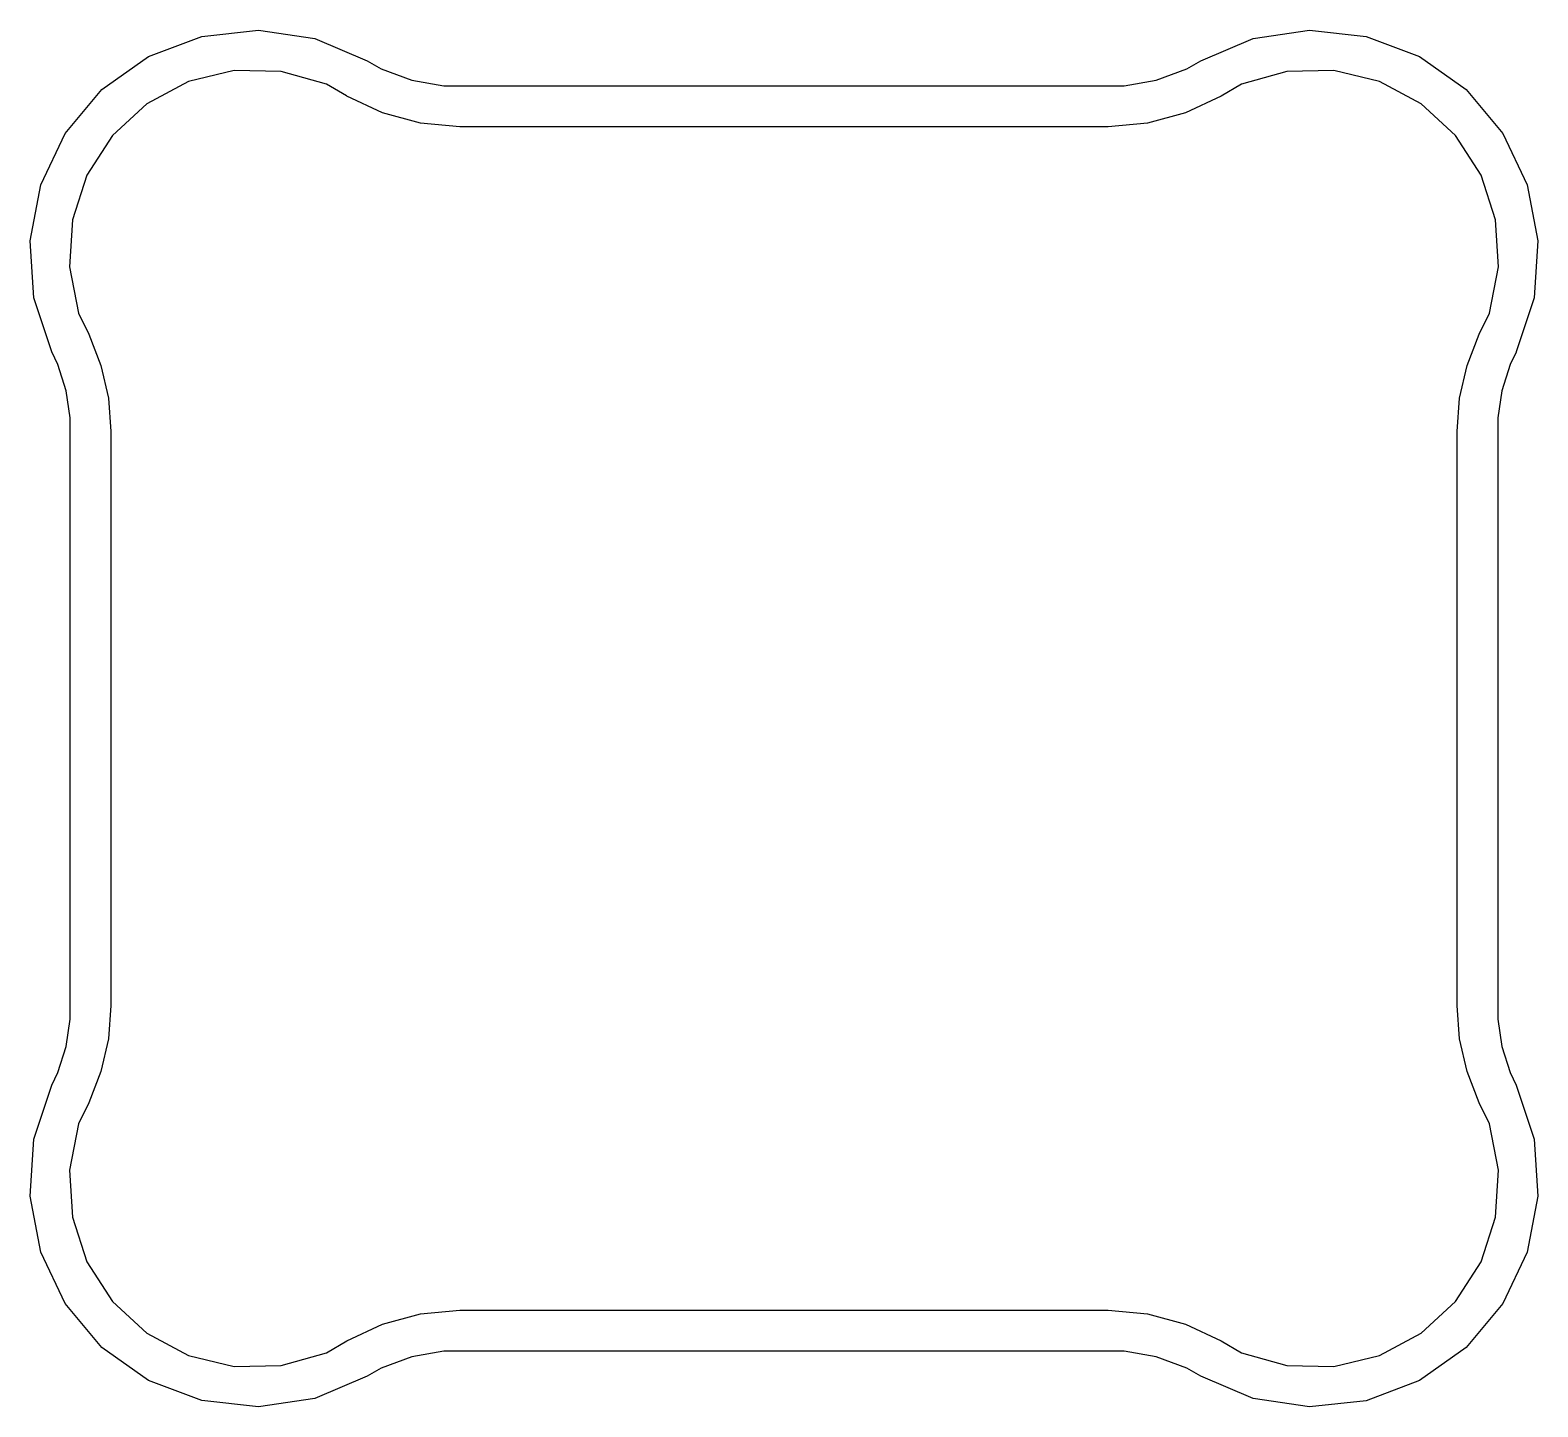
# Model space of a CAD drawing. Extents: x 9 to 292, y -476 to -359.
# Drawn here: x 76.202 to 79.898, y -396.048 to -392.675 of the extents above; entities that cross this region are included whole.
import ezdxf

# ---------------------------------------------------------------- set-up
doc = ezdxf.new("R2010")
doc.units = 0
doc.layers.add('BLACK', color=7, linetype='CONTINUOUS')

msp = doc.modelspace()

# ---------------------------------------------------------------- linework, layer by layer
at = {"layer": 'BLACK', "linetype": 'CONTINUOUS'}
for p, q in [((76.622759, -392.689872), (76.761724, -392.674766)), ((76.761724, -392.674766), (76.900008, -392.695177)), ((79.200285, -392.695233), (79.338559, -392.674818)), ((79.338559, -392.674818), (79.477514, -392.689919)), ((76.49209, -392.739519), (76.622759, -392.689872)), ((76.900008, -392.695177), (77.028682, -392.749787)), ((79.071635, -392.749839), (79.200285, -392.695233)), ((79.477514, -392.689919), (79.608175, -392.739559)), ((76.378156, -392.820501), (76.49209, -392.739519)), ((77.028682, -392.749787), (77.02865, -392.749842)), ((77.02865, -392.749842), (77.028652, -392.749843)), ((77.028652, -392.749843), (77.028656, -392.749838)), ((77.028656, -392.749838), (77.063003, -392.769869)), ((79.037274, -392.769871), (79.071622, -392.749842)), ((79.071622, -392.749842), (79.071623, -392.749842)), ((79.071623, -392.749842), (79.071635, -392.749839)), ((79.608175, -392.739559), (79.722103, -392.820534)), ((76.70218, -392.773745), (76.590088, -392.800664)), ((76.817437, -392.77595), (76.70218, -392.773745)), ((76.928417, -392.807138), (76.817437, -392.77595)), ((77.063003, -392.769869), (77.137634, -392.797329)), ((77.137634, -392.797329), (77.215925, -392.811276)), ((78.884351, -392.811271), (78.962642, -392.797327)), ((78.962642, -392.797327), (79.037274, -392.769871)), ((79.282854, -392.776005), (79.171886, -392.807194)), ((79.398101, -392.773796), (79.282854, -392.776005)), ((79.510183, -392.800709), (79.398101, -392.773796)), ((76.288314, -392.927589), (76.378156, -392.820501)), ((76.590088, -392.800664), (76.488402, -392.854969)), ((76.978063, -392.836029), (76.928417, -392.807138)), ((76.9782, -392.836183), (76.978063, -392.836029)), ((77.215925, -392.811276), (77.255686, -392.811312)), ((77.255686, -392.811312), (78.844589, -392.811312)), ((78.844589, -392.811312), (78.84459, -392.811312)), ((78.84459, -392.811304), (78.884351, -392.811271)), ((78.84459, -392.811312), (78.84459, -392.811304)), ((79.171886, -392.807194), (79.122074, -392.836185)), ((79.611861, -392.855007), (79.510183, -392.800709)), ((79.722103, -392.820534), (79.81194, -392.927613)), ((76.488402, -392.854969), (76.403689, -392.933153)), ((76.978203, -392.836177), (76.9782, -392.836183)), ((76.978202, -392.836184), (76.978205, -392.836178)), ((76.978231, -392.83619), (76.978202, -392.836184)), ((76.978205, -392.836178), (76.978203, -392.836177)), ((77.065776, -392.87748), (76.978231, -392.83619)), ((79.12206, -392.836187), (79.034496, -392.877482)), ((79.122074, -392.836185), (79.12206, -392.836187)), ((79.696568, -392.933183), (79.611861, -392.855007)), ((77.159235, -392.902787), (77.065776, -392.87748)), ((77.255684, -392.911312), (77.159235, -392.902787)), ((78.941036, -392.902784), (78.844662, -392.911297)), ((79.034496, -392.877482), (78.941036, -392.902784)), ((76.228367, -393.053865), (76.288314, -392.927589)), ((76.403689, -392.933153), (76.341419, -393.030166)), ((77.255685, -392.911312), (77.255684, -392.911311)), ((77.255684, -392.911311), (77.255684, -392.911312)), ((78.844588, -392.911312), (77.255685, -392.911312)), ((78.844589, -392.911312), (78.844588, -392.911312)), ((78.844662, -392.911297), (78.844589, -392.911312)), ((79.758832, -393.030187), (79.696568, -392.933183)), ((79.81194, -392.927613), (79.871883, -393.053881)), ((76.202188, -393.191174), (76.228367, -393.053865)), ((76.341419, -393.030166), (76.305615, -393.139743)), ((79.794633, -393.139754), (79.758832, -393.030187)), ((79.871883, -393.053881), (79.898061, -393.19118)), ((76.305615, -393.139743), (76.298588, -393.254807)), ((79.801659, -393.254808), (79.794633, -393.139754)), ((76.211465, -393.330649), (76.202188, -393.191174)), ((79.898061, -393.19118), (79.888782, -393.330645)), ((76.298588, -393.254807), (76.320793, -393.367927)), ((79.779454, -393.367917), (79.801659, -393.254808)), ((76.255602, -393.46328), (76.211465, -393.330649)), ((79.888782, -393.330645), (79.844698, -393.463111)), ((76.320793, -393.367927), (76.345703, -393.419901)), ((79.754545, -393.41989), (79.779454, -393.367917)), ((76.345703, -393.419901), (76.345704, -393.419902)), ((76.345704, -393.419902), (76.37572, -393.496402)), ((79.724547, -393.496407), (79.754543, -393.419905)), ((79.754543, -393.419905), (79.754564, -393.419915)), ((79.75457, -393.419902), (79.754545, -393.41989)), ((79.754564, -393.419915), (79.754568, -393.419909)), ((79.754568, -393.419909), (79.75457, -393.419902)), ((76.255603, -393.463284), (76.255601, -393.463281)), ((76.255601, -393.463281), (76.255602, -393.463281)), ((76.255602, -393.463281), (76.255602, -393.46328)), ((76.270226, -393.493656), (76.255603, -393.463284)), ((79.844621, -393.463332), (79.830039, -393.493638)), ((79.844672, -393.46328), (79.844621, -393.463332)), ((79.844658, -393.463257), (79.844651, -393.46327)), ((79.844651, -393.46327), (79.844672, -393.46328)), ((79.844678, -393.463267), (79.844658, -393.463257)), ((79.844698, -393.463111), (79.844678, -393.463267)), ((76.290097, -393.558087), (76.270226, -393.493656)), ((76.37572, -393.496402), (76.394003, -393.57652)), ((79.706276, -393.576523), (79.724547, -393.496407)), ((79.830039, -393.493638), (79.810179, -393.558078)), ((76.300146, -393.62476), (76.290097, -393.558087)), ((79.810179, -393.558078), (79.800135, -393.624757)), ((76.394003, -393.57652), (76.400147, -393.658467)), ((79.700136, -393.658466), (79.706276, -393.576523)), ((76.300146, -393.658424), (76.300146, -393.62476)), ((79.800135, -393.624757), (79.800135, -393.658469)), ((76.300138, -393.65847), (76.300146, -393.658424)), ((76.300138, -395.064154), (76.300138, -393.65847)), ((76.400138, -393.658467), (76.400137, -393.658468)), ((76.400137, -393.658468), (76.400138, -393.65847)), ((76.400147, -393.658467), (76.400138, -393.658467)), ((76.400138, -393.65847), (76.400138, -395.064151)), ((79.700136, -393.658467), (79.700136, -393.658466)), ((79.700136, -393.65847), (79.700136, -393.658467)), ((79.700136, -395.064154), (79.700136, -393.65847)), ((79.800135, -393.658469), (79.800136, -393.65847)), ((79.800136, -393.65847), (79.800136, -395.064149)), ((76.300138, -395.064157), (76.300138, -395.064154)), ((76.300138, -395.064159), (76.300138, -395.064157)), ((76.300142, -395.097873), (76.300138, -395.064159)), ((76.400138, -395.064151), (76.394006, -395.1461)), ((79.700136, -395.064157), (79.700136, -395.064154)), ((79.700136, -395.064159), (79.700136, -395.064157)), ((79.700137, -395.064159), (79.700136, -395.064159)), ((79.70014, -395.064175), (79.700137, -395.064159)), ((79.706283, -395.146102), (79.70014, -395.064175)), ((79.800136, -395.064149), (79.800139, -395.064149)), ((79.800139, -395.064149), (79.80014, -395.097862)), ((76.290102, -395.164547), (76.300142, -395.097873)), ((79.80014, -395.097862), (79.810188, -395.164537)), ((76.394006, -395.1461), (76.375734, -395.226221)), ((79.724562, -395.226215), (79.706283, -395.146102)), ((76.270241, -395.228982), (76.290102, -395.164547)), ((79.810188, -395.164537), (79.830054, -395.228972)), ((76.255653, -395.259289), (76.270241, -395.228982)), ((76.375734, -395.226221), (76.345729, -395.302725)), ((79.754567, -395.302714), (79.724562, -395.226215)), ((79.830054, -395.228972), (79.844675, -395.25935)), ((76.211506, -395.391981), (76.255574, -395.259531)), ((76.255574, -395.259531), (76.255599, -395.259349)), ((76.255599, -395.259349), (76.25562, -395.25936)), ((76.2556, -395.259346), (76.255653, -395.259289)), ((76.255621, -395.259356), (76.2556, -395.259346)), ((76.25562, -395.25936), (76.255621, -395.259356)), ((79.844675, -395.25935), (79.844676, -395.259358)), ((79.844676, -395.259358), (79.888803, -395.39197)), ((76.345736, -395.302733), (76.32083, -395.354705)), ((76.345707, -395.302715), (76.345706, -395.302715)), ((76.345706, -395.302715), (76.345706, -395.302718)), ((76.345706, -395.302718), (76.345736, -395.302733)), ((76.345729, -395.302725), (76.345707, -395.302715)), ((79.754568, -395.302715), (79.754567, -395.302714)), ((79.754569, -395.302719), (79.754568, -395.302715)), ((79.779477, -395.354694), (79.754568, -395.302719)), ((79.754568, -395.302719), (79.754569, -395.302719)), ((76.32083, -395.354705), (76.298632, -395.467811)), ((79.801677, -395.467805), (79.779477, -395.354694)), ((76.202234, -395.53144), (76.211506, -395.391981)), ((79.888803, -395.39197), (79.898077, -395.531436)), ((76.298632, -395.467811), (76.305661, -395.582861)), ((79.794649, -395.58286), (79.801677, -395.467805)), ((76.228415, -395.668734), (76.202234, -395.53144)), ((79.898077, -395.531436), (79.871895, -395.668736)), ((76.305661, -395.582861), (76.341464, -395.692423)), ((79.758845, -395.692428), (79.794649, -395.58286)), ((76.288357, -395.794995), (76.228415, -395.668734)), ((79.871895, -395.668736), (79.81195, -395.795002)), ((76.341464, -395.692423), (76.403728, -395.789423)), ((79.696578, -395.789432), (79.758845, -395.692428)), ((76.403728, -395.789423), (76.488431, -395.867597)), ((79.61187, -395.867608), (79.696578, -395.789432)), ((76.378191, -395.90207), (76.288357, -395.794995)), ((77.065772, -395.845135), (77.159233, -395.819827)), ((77.159233, -395.819827), (77.255682, -395.811301)), ((77.255682, -395.811301), (77.255682, -395.811311)), ((77.255682, -395.811311), (77.255684, -395.811311)), ((77.255684, -395.811311), (78.844589, -395.811311)), ((78.844589, -395.811311), (78.844598, -395.811312)), ((78.844598, -395.811312), (78.941039, -395.819833)), ((78.941039, -395.819833), (79.0345, -395.845136)), ((79.81195, -395.795002), (79.722112, -395.902081)), ((76.978207, -395.886436), (77.065772, -395.845135)), ((79.0345, -395.845136), (79.122074, -395.886437)), ((76.492114, -395.983043), (76.378191, -395.90207)), ((76.488431, -395.867597), (76.590105, -395.921895)), ((76.928391, -395.915424), (76.978203, -395.886437)), ((76.978203, -395.886437), (76.978207, -395.886436)), ((79.122074, -395.886437), (79.122076, -395.886436)), ((79.122076, -395.886436), (79.171888, -395.915426)), ((79.51019, -395.921907), (79.61187, -395.867608)), ((79.722112, -395.902081), (79.608183, -395.983056)), ((76.590105, -395.921895), (76.702182, -395.94881)), ((76.817425, -395.946606), (76.928391, -395.915424)), ((77.137633, -395.925285), (77.063001, -395.952746)), ((77.215924, -395.911337), (77.137633, -395.925285)), ((77.255633, -395.911301), (77.215924, -395.911337)), ((77.255684, -395.911311), (77.255633, -395.911301)), ((77.255686, -395.911311), (77.255684, -395.911311)), ((78.844588, -395.911311), (77.255686, -395.911311)), ((78.844591, -395.911312), (78.844588, -395.911311)), ((78.884353, -395.911346), (78.844591, -395.911312)), ((78.962644, -395.92529), (78.884353, -395.911346)), ((79.037276, -395.952748), (78.962644, -395.92529)), ((79.171888, -395.915426), (79.282859, -395.946614)), ((79.398107, -395.948822), (79.51019, -395.921907)), ((76.702182, -395.94881), (76.817425, -395.946606)), ((77.028649, -395.97278), (76.899988, -396.027382)), ((77.028651, -395.972778), (77.028649, -395.972781)), ((77.028649, -395.972781), (77.028649, -395.97278)), ((77.028653, -395.972778), (77.028651, -395.972778)), ((77.028654, -395.972778), (77.028653, -395.972778)), ((77.063001, -395.952746), (77.028654, -395.972778)), ((79.071614, -395.972772), (79.037276, -395.952748)), ((79.071623, -395.972782), (79.071614, -395.972772)), ((79.071649, -395.972787), (79.071623, -395.972781)), ((79.071623, -395.972781), (79.071623, -395.972782)), ((79.20029, -396.027386), (79.071649, -395.972787)), ((79.282859, -395.946614), (79.398107, -395.948822)), ((76.622769, -396.032684), (76.492114, -395.983043)), ((79.608183, -395.983056), (79.477521, -396.032697)), ((76.761718, -396.047789), (76.622769, -396.032684)), ((76.899988, -396.027382), (76.761718, -396.047789)), ((79.338566, -396.047799), (79.20029, -396.027386)), ((79.477521, -396.032697), (79.338566, -396.047799))]:
    msp.add_line(p, q, dxfattribs=at)

doc.saveas('drawing.dxf')
